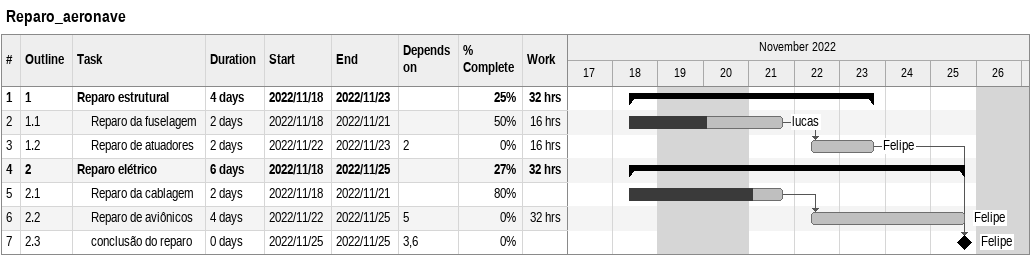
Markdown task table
Reparo_aeronave

| ID | WBS | Task | Duration | Start | Finish | Predecessors | Resources | % complete | Work (h) |
|---|---|---|---|---|---|---|---|---|---|
| 1 | 1 | **Reparo estrutural** | 4d | 2022-11-18 | 2022-11-23 |  |  | 25 | 32 |
| 2 | 1.1 | Reparo da fuselagem | 2d | 2022-11-18 | 2022-11-21 |  | lucas | 50 | 16 |
| 3 | 1.2 | Reparo de atuadores | 2d | 2022-11-22 | 2022-11-23 | 2 | Felipe | 0 | 16 |
| 4 | 2 | **Reparo elétrico** | 6d | 2022-11-18 | 2022-11-25 |  |  | 27 | 32 |
| 5 | 2.1 | Reparo da cablagem | 2d | 2022-11-18 | 2022-11-21 |  |  | 80 |  |
| 6 | 2.2 | Reparo de aviônicos | 4d | 2022-11-22 | 2022-11-25 | 5 | Felipe | 0 | 32 |
| 7 | 2.3 | conclusão do reparo | 0d | 2022-11-25 | 2022-11-25 | 3, 6 | Felipe | 0 |  |
